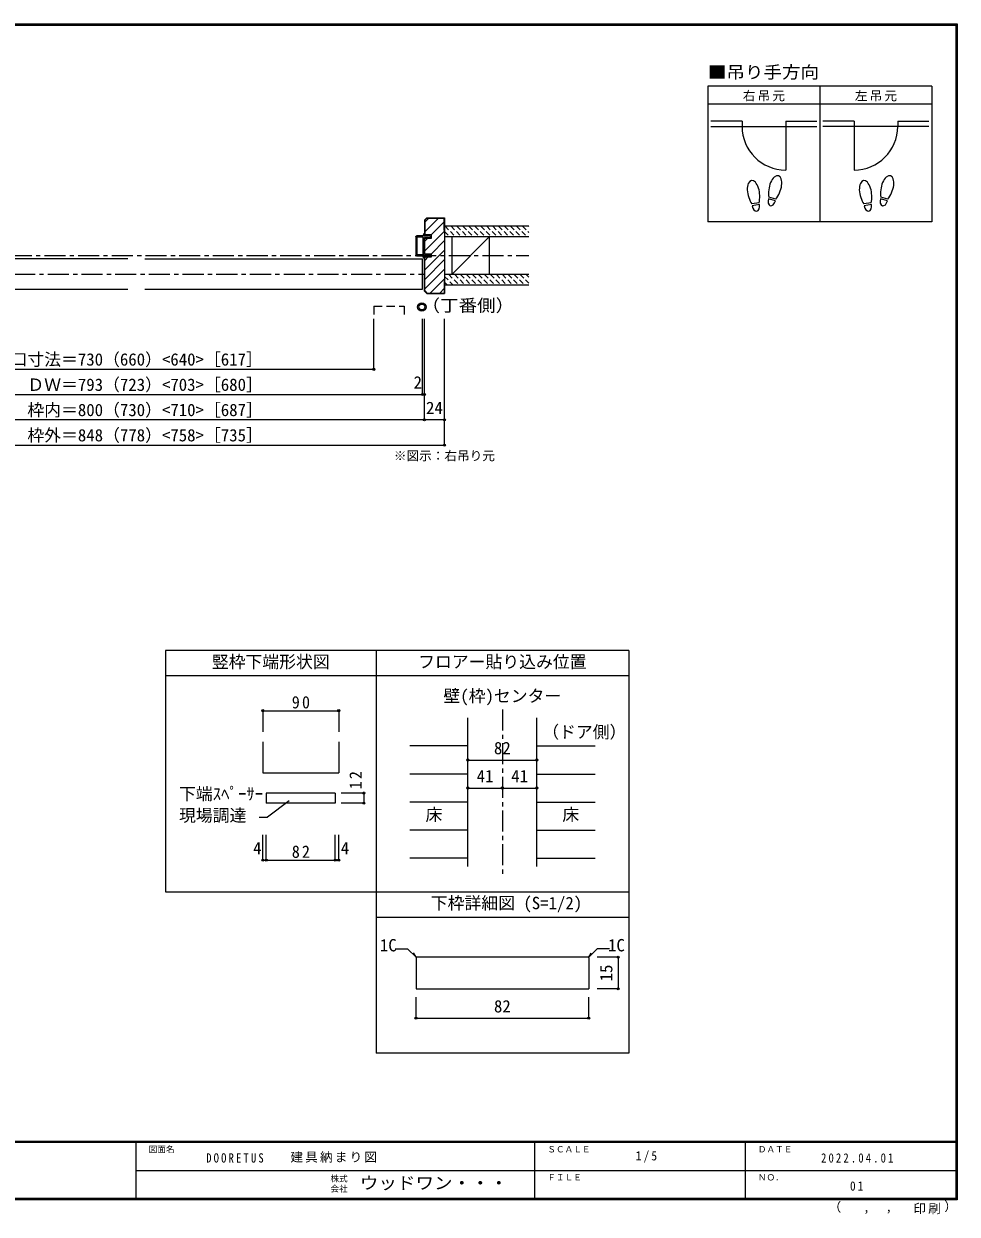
# Model space of a CAD drawing. Units: millimetres at full size, sheet at 1:5, with parts at other scales. Extents: x -973 to 977, y -718 to 696.
# Drawn here: x -132 to 977, y -718 to 696 of the extents above; entities that cross this region are included whole.
import ezdxf
from ezdxf.enums import TextEntityAlignment as Align

# ---------------------------------------------------------------- set-up
doc = ezdxf.new("R2010")
doc.units = ezdxf.units.MM
doc.header["$LTSCALE"] = 5
doc.header["$PDMODE"] = 32
doc.header["$PDSIZE"] = 2.5
for name, pattern in [('CHAIN1', [8, 5, -1, 1, -1]), ('DASHED1', [1.8, 1.2, -0.6]), ('DASHED2', [3, 2, -1])]:
    doc.linetypes.add(name, pattern=pattern)
for name, color, linetype in [('0-0_補助線', 7, 'Continuous'), ('0-1_通り芯', 4, 'CHAIN1'), ('0-3_仕上げ', 2, 'Continuous'), ('0-4_枠', 3, 'Continuous'), ('0-6_扉', 6, 'Continuous'), ('0-7_金物', 7, 'Continuous'), ('0-8_戸当り', 3, 'Continuous'), ('0-A_文字', 3, 'Continuous'), ('0-B_寸法', 7, 'Continuous'), ('0-C_ハッチ', 4, 'DASHED1'), ('1-4_枠', 3, 'Continuous'), ('1-B_寸法', 4, 'Continuous'), ('F-0_補助線', 7, 'Continuous'), ('F-1_枠', 6, 'Continuous'), ('F-A_文字', 7, 'Continuous')]:
    doc.layers.add(name, color=color, linetype=linetype)
doc.styles.add('ＭＳ ゴシック', font='')
doc.styles.get('ＭＳ ゴシック').set_extended_font_data('MS Gothic')

# ---------------------------------------------------------------- blocks, each defined once
blk = doc.blocks.new('01')
at = {"layer": '0-0_補助線'}
for p, q in [((-14.5, 0.346), (-14.5, -0.449)), ((-14.3, 0.346), (-14.3, -0.449)), ((-12.045, -0.049), (-14.178, 0.444)), ((-12, 0.146), (-14.133, 0.639)), ((-11.475, 5.146), (-12.298, 4.504)), ((-12.175, 4.146), (-11.475, 4.146)), ((-12.045, -0.049), (-11.993, 0.145)), ((-11.475, 0.146), (-12, 0.146)), ((-11.475, 7.146), (-11.475, 5.146)), ((-11.475, 4.146), (-11.475, 0.146)), ((-10.68, 7.55), (-9.257, 6.508)), ((-9.375, 6.146), (-10.075, 6.146)), ((-10.075, 3.146), (-10.075, 6.146)), ((-10.075, 3.146), (-9.252, 2.504)), ((-9.375, 2.146), (-10.075, 2.146)), ((-10.075, 0.146), (-10.075, 2.146)), ((-10.075, 0.146), (10.075, 0.146)), ((10.075, 3.146), (9.252, 2.504)), ((10.68, 7.55), (9.257, 6.508)), ((9.375, 6.146), (10.075, 6.146)), ((9.375, 2.146), (10.075, 2.146)), ((10.075, 3.146), (10.075, 6.146)), ((10.075, 0.146), (10.075, 2.146)), ((11.475, 7.146), (11.475, 5.146)), ((11.475, 5.146), (12.298, 4.504)), ((12.175, 4.146), (11.475, 4.146)), ((11.475, 4.146), (11.475, 0.146)), ((11.475, 0.146), (12, 0.146)), ((12.045, -0.049), (11.993, 0.145)), ((12, 0.146), (14.133, 0.639)), ((12.045, -0.049), (14.178, 0.444)), ((14.3, 0.346), (14.3, -0.449)), ((14.5, 0.346), (14.5, -0.449)), ((-14.265, -0.741), (-12.235, -1.196)), ((-14.222, -0.546), (-12.191, -1.001)), ((-12, -1.488), (-12, -8.854)), ((-11.8, -1.488), (-11.8, -8.854)), ((-11, -9.654), (11, -9.654)), ((11, -9.854), (-11, -9.854)), ((-10.6, -1.554), (-10.6, -8.154)), ((-10.3, -1.254), (10.3, -1.254)), ((-10.3, -8.454), (10.3, -8.454)), ((10.6, -1.554), (10.6, -8.154)), ((11.8, -1.488), (11.8, -8.854)), ((12, -1.488), (12, -8.854)), ((14.222, -0.546), (12.191, -1.001)), ((14.265, -0.741), (12.235, -1.196))]:
    blk.add_line(p, q, dxfattribs=at)
for centre, radius, start, end in [((-14.2, 0.346), 0.3, 77.00048, 180), ((-14.2, 0.346), 0.1, 77.00048, 180), ((-12.175, 4.346), 0.2, 127.96957, 270), ((-10.975, 7.146), 0.5, 53.78053, 180), ((-9.375, 6.346), 0.2, 270, 53.78053), ((-9.375, 2.346), 0.2, 270, 52.03043), ((9.375, 6.346), 0.2, 126.21947, 270), ((9.375, 2.346), 0.2, 127.96957, 270), ((10.975, 7.146), 0.5, 0, 126.21947), ((12.175, 4.346), 0.2, 270, 52.03043), ((14.2, 0.346), 0.3, 0, 102.99952), ((14.2, 0.346), 0.1, 0, 102.99952), ((-14.2, -0.449), 0.3, 180, 257.3929), ((-14.2, -0.449), 0.1, 180, 257.3929), ((-12.3, -1.488), 0.3, 0, 76.0718), ((-12.3, -1.488), 0.5, 0, 76.0718), ((-11, -8.854), 1, 180, 270), ((-11, -8.854), 0.8, 180, 270), ((-10.3, -1.554), 0.3, 90, 180), ((-10.3, -8.154), 0.3, 180, 270), ((10.3, -1.554), 0.3, 0, 90), ((10.3, -8.154), 0.3, 270, 0), ((11, -8.854), 1, 270, 0), ((11, -8.854), 0.8, 270, 0), ((12.3, -1.488), 0.5, 103.9282, 180), ((12.3, -1.488), 0.3, 103.9282, 180), ((14.2, -0.449), 0.1, 282.6071, 0), ((14.2, -0.449), 0.3, 282.6071, 0)]:
    blk.add_arc(centre, radius, start, end, dxfattribs=at)

msp = doc.modelspace()

# ---------------------------------------------------------------- linework, layer by layer
at = {"layer": '0-0_補助線', "color": 3}
msp.add_line((242.307, -156.826), (242.307, -193.786), dxfattribs=at)
at = {"layer": '0-0_補助線'}
for p, q in [((156.307, -217.695), (156.307, -229.695)), ((238.307, -217.695), (156.307, -217.695)), ((238.307, -217.695), (238.307, -229.695)), ((238.307, -229.695), (156.307, -229.695)), ((183.462, -226.9), (157.662, -246.25)), ((147.817, -246.25), (157.662, -246.25))]:
    msp.add_line(p, q, dxfattribs=at)
at = {"layer": '0-0_補助線', "color": 4}
for p, q in [((272.197, -217.695), (245.115, -217.695)), ((272.197, -217.695), (272.197, -229.695)), ((272.197, -229.695), (245.115, -229.695))]:
    msp.add_line(p, q, dxfattribs=at)
at = {"layer": '0-0_補助線', "color": 3}
msp.add_lwpolyline([(152.307, -156.826), (152.307, -193.786), (242.307, -193.786)], dxfattribs=at)
at = {"layer": '0-0_補助線'}
for p in [(272.197, -217.695), (272.197, -229.695)]:
    msp.add_point(p, dxfattribs=at)
at = {"layer": '0-1_通り芯'}
for p, q in [((-467, 420.538), (468, 420.538)), ((-343, 398.545), (344, 398.545)), ((436.653, -118.5), (436.653, -315.007))]:
    msp.add_line(p, q, dxfattribs=at)
at = {"layer": '0-3_仕上げ'}
for p, q in [((468, 455.538), (368, 455.538)), ((468, 443.038), (368, 443.038)), ((468, 398.038), (368, 398.038)), ((468, 385.538), (368, 385.538))]:
    msp.add_line(p, q, dxfattribs=at)
at = {"layer": '0-3_仕上げ', "color": 3}
for p, q in [((376.572, 443.038), (376.572, 398.038)), ((421, 443.038), (421, 398.038))]:
    msp.add_line(p, q, dxfattribs=at)
at = {"layer": '0-3_仕上げ', "color": 7}
msp.add_line((421, 443.038), (376.572, 398.038), dxfattribs=at)
at = {"layer": '0-3_仕上げ', "color": 4}
for p, q in [((395.653, -161.801), (326.653, -161.801)), ((477.653, -161.801), (546.653, -161.801)), ((395.653, -195.103), (326.653, -195.103)), ((477.653, -195.103), (546.653, -195.103)), ((395.653, -228.404), (326.653, -228.404)), ((477.653, -228.404), (546.653, -228.404)), ((395.653, -261.706), (326.653, -261.706)), ((477.653, -261.706), (546.653, -261.706)), ((395.653, -295.007), (326.653, -295.007)), ((477.653, -295.007), (546.653, -295.007))]:
    msp.add_line(p, q, dxfattribs=at)
at = {"layer": '0-4_枠'}
for p, q in [((346.828, 465.538), (344, 462.71)), ((344, 462.71), (344, 445.038)), ((347.036, 465.038), (344.5, 462.503)), ((344.5, 462.503), (344.5, 445.038)), ((347.036, 465.038), (367.5, 465.038)), ((367.5, 450.538), (367.5, 465.038)), ((352.5, 445.038), (344, 445.038)), ((344, 422.738), (344, 441.338)), ((344, 441.338), (352.5, 441.338)), ((344.5, 422.738), (344.5, 441.338)), ((352.5, 441.338), (352.5, 445.038)), ((367.5, 450.538), (368, 450.538)), ((344, 422.738), (352.5, 422.738)), ((344, 378.367), (344, 419.038)), ((344, 419.038), (352.5, 419.038)), ((344.5, 378.574), (344.5, 419.038)), ((352.5, 419.038), (352.5, 422.738)), ((367.5, 390.538), (367.5, 376.038)), ((367.5, 390.538), (368, 390.538)), ((344.5, 378.574), (347.036, 376.038)), ((347.036, 376.038), (367.5, 376.038)), ((395.653, -305.007), (395.653, -128.5)), ((477.653, -305.007), (477.653, -128.5))]:
    msp.add_line(p, q, dxfattribs=at)
for points in [[(346.828, 465.538), (368, 465.538), (368, 375.538)], [(344, 378.367), (346.828, 375.538), (368, 375.538)]]:
    msp.add_lwpolyline(points, dxfattribs=at)
at = {"layer": '0-6_扉'}
for p, q in [((-8, 416.538), (-338, 416.538)), ((12, 416.538), (342, 416.538)), ((342, 380.538), (342, 416.538)), ((-338, 380.538), (-8, 380.538)), ((12, 380.538), (342, 380.538))]:
    msp.add_line(p, q, dxfattribs=at)
at = {"layer": '0-6_扉', "linetype": 'DASHED2'}
for p, q in [((284.005, 360.46), (320.005, 360.46)), ((284.005, 360.46), (284.005, 345.552)), ((320.005, 360.46), (320.005, 345.552))]:
    msp.add_line(p, q, dxfattribs=at)
at = {"layer": '0-7_金物'}
for radius in [5, 3.5]:
    msp.add_circle((341.049, 359.509), radius, dxfattribs=at)
at = {"layer": '0-8_戸当り', "color": 2}
for p, q in [((721.239, 580.308), (684.139, 580.308)), ((721.239, 580.308), (721.239, 574.008)), ((773.039, 580.308), (810.139, 580.308)), ((773.039, 580.308), (773.039, 522.208)), ((854.239, 580.308), (817.139, 580.308)), ((854.239, 580.308), (854.239, 522.208)), ((906.039, 580.308), (943.139, 580.308)), ((906.039, 580.308), (906.039, 574.008)), ((684.139, 574.008), (810.139, 574.008)), ((943.139, 574.008), (817.139, 574.008))]:
    msp.add_line(p, q, dxfattribs=at)
at = {"layer": '0-8_戸当り'}
for p, q in [((741.457, 483.378), (732.811, 481.853)), ((741.822, 481.31), (733.175, 479.785)), ((760.924, 485.706), (752.444, 487.978)), ((761.468, 487.735), (752.987, 490.007)), ((874.457, 483.378), (865.811, 481.853)), ((874.822, 481.31), (866.175, 479.785)), ((893.924, 485.706), (885.444, 487.978)), ((894.468, 487.735), (885.987, 490.007))]:
    msp.add_line(p, q, dxfattribs=at)
at = {"layer": '0-8_戸当り', "color": 2}
for centre, start, end in [((773.039, 574.008), 180, 270), ((854.239, 574.008), 270, 0)]:
    msp.add_arc(centre, 51.8, start, end, dxfattribs=at)
at = {"layer": '0-8_戸当り'}
for centre, major_axis, ratio, start_param, end_param in [((734.795, 495.877), (-2.445, 13.867), 0.5, 4.34059143, 8.22577918), ((760.713, 501.878), (3.644, 13.601), 0.5, 4.34059143, 8.22577918), ((867.795, 495.877), (-2.445, 13.867), 0.5, 4.34059143, 8.22577918), ((893.713, 501.878), (3.644, 13.601), 0.5, 4.34059143, 8.22577918), ((760.609, 501.489), (4.416, 16.48), 0.4, 1.85063327, 2.44287679), ((760.609, 501.489), (4.416, 16.48), 0.4, 3.84030852, 4.43255203), ((893.609, 501.489), (4.416, 16.48), 0.4, 1.85063327, 2.44287679), ((893.609, 501.489), (4.416, 16.48), 0.4, 3.84030852, 4.43255203), ((734.865, 495.481), (-2.963, 16.802), 0.4, 1.85063327, 2.44287679), ((737.498, 480.548), (-1.27, 7.205), 0.6, 1.57079633, 4.71238898), ((734.865, 495.481), (-2.963, 16.802), 0.4, 3.84030852, 4.43255203), ((756.684, 486.842), (1.894, 7.067), 0.6, 1.57079633, 4.71238898), ((867.865, 495.481), (-2.963, 16.802), 0.4, 1.85063327, 2.44287679), ((870.498, 480.548), (-1.27, 7.205), 0.6, 1.57079633, 4.71238898), ((867.865, 495.481), (-2.963, 16.802), 0.4, 3.84030852, 4.43255203), ((889.684, 486.842), (1.894, 7.067), 0.6, 1.57079633, 4.71238898)]:
    msp.add_ellipse(centre, major_axis=major_axis, ratio=ratio, start_param=start_param, end_param=end_param, dxfattribs=at)
at = {"layer": '0-A_文字'}
for p, q in [((680.639, 621.667), (680.639, 460.667)), ((946.639, 621.667), (680.639, 621.667)), ((813.639, 621.667), (813.639, 460.667)), ((680.639, 600.667), (946.639, 600.667)), ((36.653, -48.5), (36.653, -335.007)), ((586.653, -48.5), (36.653, -48.5)), ((286.653, -48.5), (286.653, -526.5)), ((586.653, -48.5), (586.653, -526.5)), ((586.653, -78.5), (36.653, -78.5)), ((36.653, -335.007), (586.653, -335.007)), ((286.653, -365.007), (586.653, -365.007)), ((586.653, -526.5), (286.653, -526.5))]:
    msp.add_line(p, q, dxfattribs=at)
msp.add_lwpolyline([(946.639, 621.667), (946.639, 460.667), (680.639, 460.667)], dxfattribs=at)
at = {"layer": '0-B_寸法', "color": 4}
for p, q in [((284.005, 285.538), (284.005, 345.538)), ((342, 255.538), (342, 345.538)), ((344, 225.538), (344, 345.538)), ((-333, 285.538), (284.005, 285.538)), ((-343, 255.538), (344, 255.538)), ((368, 225.538), (-367, 225.538)), ((152.307, -119.894), (242.307, -119.894)), ((152.307, -119.894), (152.307, -144.894)), ((242.307, -119.894), (242.307, -144.894)), ((395.653, -178.452), (477.653, -178.452)), ((395.653, -211.753), (477.653, -211.753)), ((152.307, -297.343), (152.307, -267.335)), ((156.307, -297.343), (156.307, -267.335)), ((238.307, -297.343), (238.307, -267.335)), ((242.307, -297.343), (242.307, -267.335)), ((152.307, -297.343), (156.307, -297.343)), ((156.307, -297.343), (238.307, -297.343)), ((238.307, -297.343), (242.307, -297.343))]:
    msp.add_line(p, q, dxfattribs=at)
msp.add_lwpolyline([(-367, 195.538), (368, 195.538), (368, 345.538)], dxfattribs=at)
at = {"layer": '0-B_寸法'}
for p in [(284.005, 285.538), (342, 255.538), (344, 255.538), (344, 225.538), (368, 225.538), (368, 195.538), (152.307, -119.894), (242.307, -119.894), (395.653, -178.452), (477.653, -178.452), (395.653, -211.753), (436.653, -211.753), (477.653, -211.753), (152.307, -297.343), (156.307, -297.343), (238.307, -297.343), (242.307, -297.343)]:
    msp.add_point(p, dxfattribs=at)
at = {"layer": '0-C_ハッチ', "linetype": 'Continuous'}
for p, q in [((349.402, 465.038), (344.5, 460.136)), ((360.716, 465.038), (344.5, 448.822)), ((367.5, 460.509), (352.029, 445.038)), ((368, 449.695), (344.5, 426.195)), ((348.329, 441.338), (344.5, 437.509)), ((368, 438.381), (352.357, 422.738)), ((368, 427.068), (344.5, 403.568)), ((348.657, 419.038), (344.5, 414.881)), ((368, 415.754), (344.5, 392.254)), ((368, 404.44), (344.5, 380.94)), ((368, 393.127), (350.912, 376.038)), ((367.5, 381.313), (362.225, 376.038))]:
    msp.add_line(p, q, dxfattribs=at)
at = {"layer": '0-C_ハッチ'}
for p, q in [((368.607, 455.538), (381.107, 443.038)), ((375.678, 455.538), (388.178, 443.038)), ((382.749, 455.538), (395.249, 443.038)), ((389.821, 455.538), (402.321, 443.038)), ((396.892, 455.538), (409.392, 443.038)), ((403.963, 455.538), (416.463, 443.038)), ((411.034, 455.538), (423.534, 443.038)), ((418.105, 455.538), (430.605, 443.038)), ((425.176, 455.538), (437.676, 443.038)), ((432.247, 455.538), (444.747, 443.038)), ((439.318, 455.538), (451.818, 443.038)), ((446.389, 455.538), (458.889, 443.038)), ((453.46, 455.538), (465.96, 443.038)), ((460.531, 455.538), (468, 448.069)), ((467.602, 455.538), (468, 455.141)), ((368, 449.074), (374.036, 443.038)), ((368, 395.937), (378.399, 385.538)), ((372.97, 398.038), (385.47, 385.538)), ((380.041, 398.038), (392.541, 385.538)), ((387.112, 398.038), (399.612, 385.538)), ((394.183, 398.038), (406.683, 385.538)), ((401.255, 398.038), (413.755, 385.538)), ((408.326, 398.038), (420.826, 385.538)), ((415.397, 398.038), (427.897, 385.538)), ((422.468, 398.038), (434.968, 385.538)), ((429.539, 398.038), (442.039, 385.538)), ((436.61, 398.038), (449.11, 385.538)), ((443.681, 398.038), (456.181, 385.538)), ((450.752, 398.038), (463.252, 385.538)), ((457.823, 398.038), (468, 387.861)), ((464.894, 398.038), (468, 394.932)), ((368, 388.866), (371.328, 385.538))]:
    msp.add_line(p, q, dxfattribs=at)
at = {"layer": '1-4_枠'}
for p, q in [((334.86, -412.601), (334.153, -413.308)), ((334.153, -413.308), (334.153, -450.101)), ((538.446, -412.601), (334.86, -412.601)), ((538.446, -412.601), (539.153, -413.308)), ((539.153, -413.308), (539.153, -450.101)), ((334.153, -450.101), (539.153, -450.101))]:
    msp.add_line(p, q, dxfattribs=at)
at = {"layer": '1-B_寸法'}
for p, q in [((309.347, -402.601), (324.153, -402.601)), ((334.507, -412.955), (324.153, -402.601)), ((334.507, -412.955), (331.235, -407.287)), ((538.799, -412.955), (549.153, -402.601)), ((538.799, -412.955), (542.071, -407.287)), ((563.959, -402.601), (549.153, -402.601)), ((574.153, -412.601), (549.153, -412.601)), ((574.153, -412.601), (574.153, -450.101)), ((574.153, -450.101), (549.153, -450.101)), ((334.153, -485.101), (334.153, -460.101)), ((539.153, -485.101), (539.153, -460.101)), ((334.153, -485.101), (539.153, -485.101))]:
    msp.add_line(p, q, dxfattribs=at)
at = {"layer": '1-B_寸法', "color": 7}
for p in [(574.153, -412.601), (574.153, -450.101), (334.153, -485.101), (539.153, -485.101)]:
    msp.add_point(p, dxfattribs=at)
at = {"layer": 'F-1_枠'}
for p, q in [((-973.347, 695.833), (976.653, 695.833)), ((-973.347, 695), (976.653, 695)), ((-973.347, 694.167), (976.653, 694.167)), ((974.986, 695.833), (974.986, -700.833)), ((975.82, 695.833), (975.82, -700.833)), ((976.653, 695.833), (976.653, -700.833)), ((976.653, -631.667), (-973.347, -631.667)), ((976.653, -632.5), (-973.347, -632.5)), ((1.653, -632.5), (1.653, -699.167)), ((474.986, -632.5), (474.986, -699.167)), ((724.986, -632.5), (724.986, -699.167)), ((1.653, -665.833), (974.986, -665.834)), ((976.653, -699.167), (-973.347, -699.167)), ((976.653, -700), (-973.347, -700)), ((976.653, -700.833), (-973.347, -700.833))]:
    msp.add_line(p, q, dxfattribs=at)

# ---------------------------------------------------------------- block references
at = {"layer": '0-0_補助線', "xscale": -1, "rotation": 270}
msp.add_blockref('01', (343.854, 432.038), dxfattribs=at)

# ---------------------------------------------------------------- texts
at = {"layer": '0-0_補助線', "style": 'ＭＳ ゴシック'}
for s, p in [('下端ｽﾍﾟｰｻｰ', (52.726, -230.298)), ('現場調達', (52.726, -255.893))]:
    msp.add_text(s, height=14.66, dxfattribs=at).set_placement(p, align=Align.BOTTOM_LEFT)
at = {"layer": '0-0_補助線', "insert": (269.697, -213.122), "char_height": 14.66, "attachment_point": 7, "rotation": 90, "style": 'ＭＳ ゴシック'}
msp.add_mtext('\\T1.27;\\W0.95;12', dxfattribs=at)
at = {"layer": '0-A_文字', "color": 7, "style": 'ＭＳ ゴシック', "width": 1.1}
for s, p in [('■吊り手方向', (680.639, 626.667)), ('（丁番側）', (340.682, 349.644))]:
    msp.add_text(s, height=14.66, dxfattribs=at).set_placement(p, align=Align.BOTTOM_LEFT)
at = {"layer": '0-A_文字', "color": 7, "style": 'ＭＳ ゴシック'}
for s, height, p in [('※図示：右吊り元', 11, (307.805, 174.073)), ('竪枠下端形状図', 14.66, (91.653, -73.5)), ('フロアー貼り込み位置', 14.66, (336.653, -73.5)), ('壁(枠)センター', 14.66, (366.653, -114.091)), ('（ドア側）', 14.66, (483.931, -156.835)), ('床', 14.66, (345.403, -255.055)), ('床', 14.66, (507.903, -255.055)), ('下枠詳細図 (S=1/2)', 14.66, (351.653, -360.007))]:
    msp.add_text(s, height=height, dxfattribs=at).set_placement(p, align=Align.BOTTOM_LEFT)
at = {"layer": '0-A_文字', "color": 7, "char_height": 11, "attachment_point": 7, "style": 'ＭＳ ゴシック'}
for s, insert in [('\\T1.17;右吊元', (722.139, 603.667)), ('\\T1.17;左吊元', (855.139, 603.667))]:
    msp.add_mtext(s, dxfattribs=dict(at, insert=insert))
at = {"layer": '0-B_寸法', "style": 'ＭＳ ゴシック'}
for s, p in [('有効開口寸法＝730（660）<640>［617］', (-207.347, 285.538)), ('ＤＷ＝793（723）<703>［680］', (-127.347, 255.538)), ('2', (331.227, 258.272)), ('枠内＝800（730）<710>［687］', (-127.347, 225.538)), ('24', (346, 228.038)), ('枠外＝848（778）<758>［735］', (-127.347, 195.538)), ('82', (426.653, -175.952)), ('41', (406.153, -209.253)), ('41', (447.153, -209.253)), ('4', (140.668, -294.843)), ('4', (244.791, -294.843))]:
    msp.add_text(s, height=14.66, dxfattribs=at).set_placement(p, align=Align.BOTTOM_LEFT)
at = {"layer": '0-B_寸法', "char_height": 14.66, "attachment_point": 7, "style": 'ＭＳ ゴシック'}
for s, insert in [('\\T1.27;\\W0.95;90', (186.682, -117.394)), ('\\T1.27;\\W0.95;82', (186.682, -294.843))]:
    msp.add_mtext(s, dxfattribs=dict(at, insert=insert))
at = {"layer": '1-B_寸法', "color": 7, "style": 'ＭＳ ゴシック'}
for s, p in [('1C', (291.222, -410.101)), ('1C', (562.084, -410.101)), ('82', (426.653, -482.601))]:
    msp.add_text(s, height=14.66, dxfattribs=at).set_placement(p, align=Align.BOTTOM_LEFT)
msp.add_text('15', height=14.66, rotation=90, dxfattribs=at).set_placement((571.653, -441.351), align=Align.BOTTOM_LEFT)
at = {"layer": 'F-0_補助線', "char_height": 11, "attachment_point": 7, "style": 'ＭＳ ゴシック'}
for s, insert in [('\\T1.39;\\W0.85;DOORETUS', (84.986, -656.667)), ('\\T1.17;建具納まり図', (184.986, -656.667))]:
    msp.add_mtext(s, dxfattribs=dict(at, insert=insert))
at = {"layer": 'F-A_文字', "style": 'ＭＳ ゴシック'}
for s, height, p in [('図面名', 7.331, (16.653, -646.667)), ('ＳＣＡＬＥ', 7.331, (489.986, -646.667)), ('ＤＡＴＥ', 7.331, (739.986, -646.667)), ('株式', 7.331, (232.486, -681.5)), ('ＦＩＬＥ', 7.331, (489.986, -680)), ('ＮＯ．', 7.331, (739.986, -680.001)), ('会社', 7.331, (232.486, -693.5)), ('（', 11, (823.992, -718.052)), ('）', 11, (961.387, -717.355)), (',', 11, (865.199, -718.052)), (',', 11, (891.686, -717.588))]:
    msp.add_text(s, height=height, dxfattribs=at).set_placement(p, align=Align.BOTTOM_LEFT)
at = {"layer": 'F-A_文字', "style": 'ＭＳ ゴシック', "width": 1.1}
msp.add_text('ウッドワン・・・', height=14.66, dxfattribs=at).set_placement((267.486, -692.5), align=Align.BOTTOM_LEFT)
at = {"layer": 'F-A_文字', "char_height": 11, "attachment_point": 7, "style": 'ＭＳ ゴシック'}
for s, insert in [('\\T1.38;\\W0.9;1/5', (594.986, -656.667)), ('\\T1.39;\\W0.85;2022.04.01', (814.986, -656.667)), ('\\T1.36;\\W0.9;01', (849.361, -690.001)), ('\\T1.17;印刷', (924.678, -717.82))]:
    msp.add_mtext(s, dxfattribs=dict(at, insert=insert))

doc.saveas('drawing.dxf')
